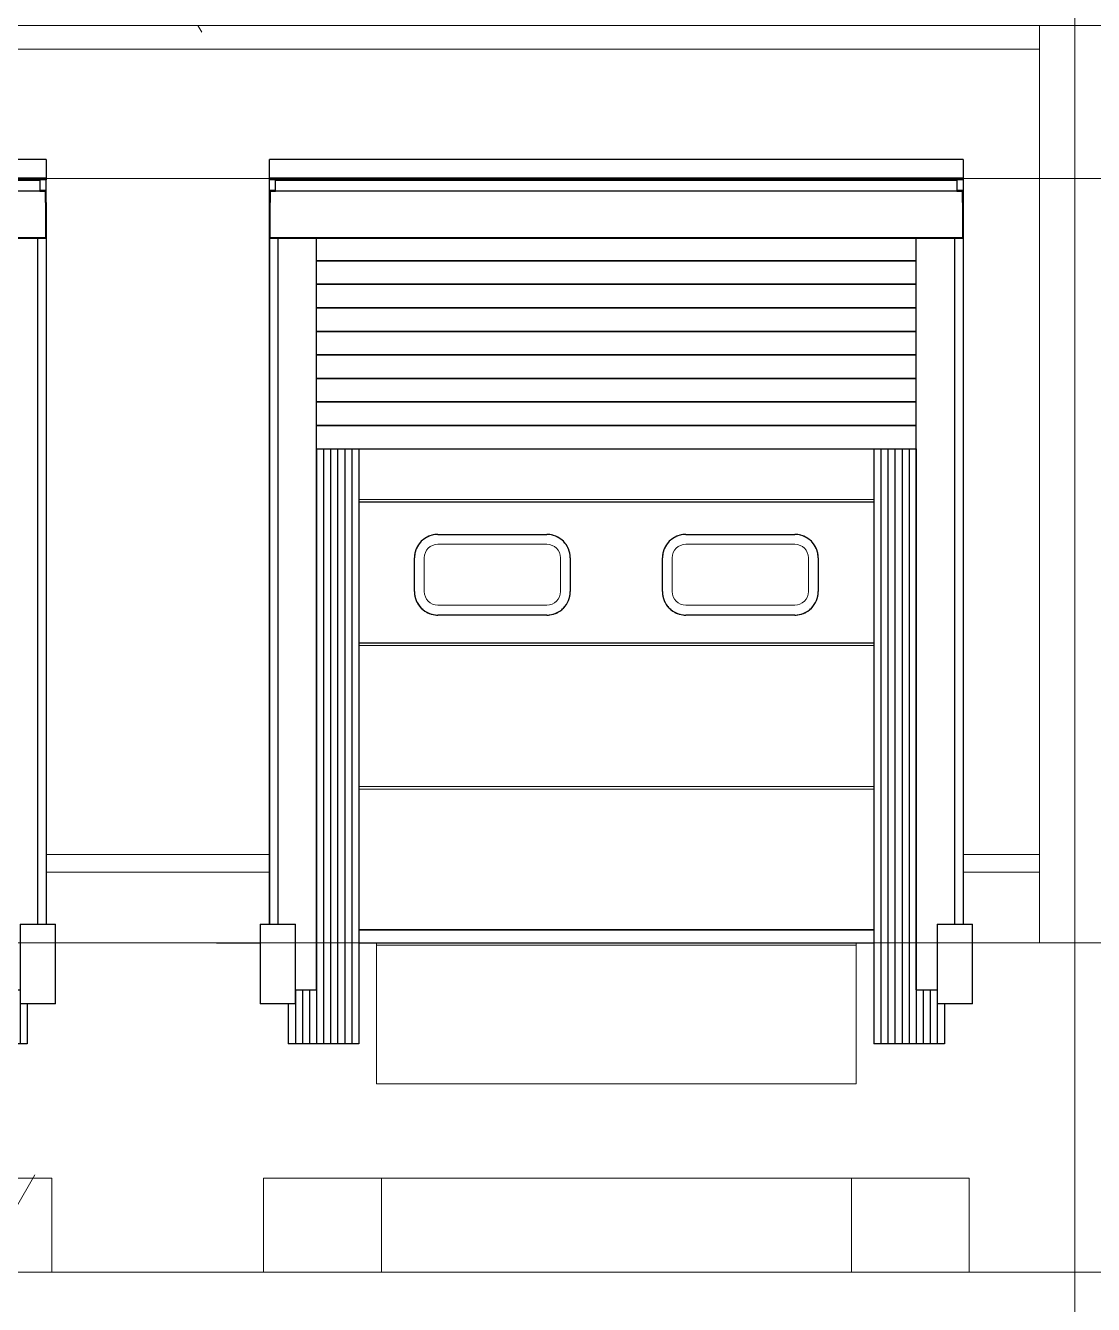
# Model space of a CAD drawing. Extents: x 692141 to 693595, y 1492301 to 1494225.
# Drawn here: x 692351.8 to 692356.34, y 1492374.68 to 1492380.11 of the extents above; entities that cross this region are included whole.
import ezdxf

# ---------------------------------------------------------------- set-up
doc = ezdxf.new("R2010")
doc.units = 0
doc.header["$MEASUREMENT"] = 0
for name, pattern in [('Centre', [7937.5, 1587.5, -1190.625, 3968.75, -1190.625]), ('Grid Line', [5556.25, 3175, -793.75, 793.75, -793.75]), ('Čárka', [3175, 1587.5, -1587.5])]:
    doc.linetypes.add(name, pattern=pattern)
for name, color, linetype, lineweight in [('A-COLS', 52, 'Continuous', 5), ('A-DETL-GENF', 92, 'Continuous', 5), ('A-FLOR', 192, 'Continuous', 5), ('A-FLOR-LEVL', 8, 'Grid Line', 5), ('A-GENM', 13, 'Continuous', 5), ('A-WALL-PATT', 111, 'Continuous', 5), ('S-BEAM', 12, 'Continuous', 5), ('S-GRID', 1, 'Continuous', 5)]:
    doc.layers.add(name, color=color, linetype=linetype, lineweight=lineweight)
doc.layers.add('A-DOOR', color=2, linetype='Continuous')
pattern_1 = [(0, (212730.054, 1200), (4064, 1016), [167.64, -2880.36, 167.64, -2880.36, -16256]), (0, (212730.054, 1200), (4064, 1016), [-6096, 167.64, -5928.36, 167.64, -2880.36, -7112]), (0, (212730.054, 1200), (4064, 1016), [-15240, 167.64, -1864.36, 167.64, -4912.36]), (120, (214254.054, 1708), (-2911.881810244989, 3011.527240979959), [167.64, -2880.36, 167.64, -2880.36, -16256]), (120, (214254.054, 1708), (-2911.881810244989, 3011.527240979959), [-6095.999999999999, 167.64, -5928.359999999999, 167.64, -2880.36, -7111.999999999999]), (120, (214254.054, 1708), (-2911.881810244989, 3011.527240979959), [-15240, 167.64, -1864.36, 167.64, -4912.359999999999]), (240, (214762.054, 3740), (-1152.118189755009, -4027.527240979959), [167.64, -2880.36, 167.64, -2880.36, -16256]), (240, (214762.054, 3740), (-1152.118189755009, -4027.527240979959), [-6096, 167.64, -5928.36, 167.64, -2880.36, -7112]), (240, (214762.054, 3740), (-1152.118189755009, -4027.527240979959), [-15240, 167.64, -1864.36, 167.64, -4912.36])]

# ---------------------------------------------------------------- blocks, each defined once
blk = doc.blocks.new('HAVI-DC_R19_AR_120_STRUCTURE_rvt-2-500_ELEVATION 4')
at = {"layer": 'S-BEAM'}
h = blk.add_hatch(dxfattribs=at)
h.set_pattern_fill('FP_109', color=256, style=0, pattern_type=2)
h.set_pattern_definition(pattern_1)
h.paths.add_polyline_path([(98349.65262204957, 5200.000000000931), (98349.65262204957, 5300.068639883461), (91149.63631146726, 5300.068639883461), (91149.63631146726, 5200.000000000931), (98005.69829366505, 5200.000000000931)], flags=0)
h = blk.add_hatch(dxfattribs=at)
h.set_pattern_fill('FP_109', color=256, style=0, pattern_type=2)
h.set_pattern_definition(pattern_1)
h.paths.add_polyline_path([(90999.63631146647, 0), (91650.22784806436, 0), (91650.22784806436, 399.9999999998398), (93649.6363114672, 399.9999999998398), (93649.6363114672, 0), (95550.34615537865, 0), (95550.34615537869, 399.9999999998398), (97549.75461878149, 399.9999999998398), (97549.7546187815, 0), (98499.63631146234, 0), (98499.63631146234, 1400.00000000138), (98064.63631146734, 1400.00000000138), (98064.63631146734, 1139.999999997003), (97944.63631146734, 1139.999999997003), (97944.63631146734, 969.9999999969727), (97644.63631146733, 969.9999999969727), (97644.63631146733, 1400.00000000138), (97569.75461878166, 1400.00000000138), (97569.75461878166, 799.9999999999914), (95529.75461878166, 799.9999999999914), (95529.75461878169, 1400.00000000138), (95454.63631146736, 1400.00000000138), (95454.63631146736, 969.9999999969727), (95154.63631146734, 969.9999999969727), (95154.63631146734, 1139.999999997003), (95034.63631146736, 1139.999999997003), (95034.63631146736, 1400.00000000138), (94164.63631146733, 1400.00000000138), (94164.63631146733, 1139.999999997003), (94044.63631146733, 1139.999999997003), (94044.63631146733, 969.9999999969727), (93744.63631146731, 969.9999999969727), (93744.63631146731, 1400.00000000138), (93669.63631146647, 1400.00000000138), (93669.63631146647, 799.9999999999914), (91629.63631146647, 799.9999999999914), (91629.6363114665, 1400.00000000138), (91554.63631146733, 1400.00000000138), (91554.63631146733, 969.9999999969727), (91254.63631146731, 969.9999999969727), (91254.63631146731, 1139.999999997003), (91134.63631146733, 1139.999999997003), (91134.63631146733, 1400.00000000138), (90999.63631146647, 1400.00000000138), (90999.63631146647, 542.3627569251257)], flags=0)
h = blk.add_hatch(dxfattribs=at)
h.set_pattern_fill('FP_109', color=256, style=0, pattern_type=2)
h.set_pattern_definition(pattern_1)
h.paths.add_polyline_path([(105499.754618788, -3.465174813754857e-11), (106499.6363114689, 0), (106499.6363114689, 1400.00000000138), (106014.6526220496, 1400.00000000138), (106014.6526220496, 1139.999999997003), (105894.6526220496, 1139.999999997003), (105894.6526220496, 969.9999999969727), (105594.6526220496, 969.9999999969727), (105594.6526220496, 1400.00000000138), (105519.7546187882, 1400.00000000138), (105519.7546187882, 799.9999999999914), (103479.7546187882, 799.9999999999914), (103479.7546187882, 1400.00000000138), (103404.6526220496, 1400.00000000138), (103404.6526220496, 969.9999999969727), (103104.6526220496, 969.9999999969727), (103104.6526220496, 1139.999999997003), (102984.6526220496, 1139.999999997003), (102984.6526220496, 1400.00000000138), (102014.6363114674, 1400.00000000138), (102014.6363114674, 1139.999999997003), (101894.6363114674, 1139.999999997003), (101894.6363114674, 969.9999999969727), (101594.6363114674, 969.9999999969727), (101594.6363114674, 1400.00000000138), (101519.6363114624, 1400.00000000138), (101519.6363114624, 799.9999999999914), (99479.6363114624, 799.9999999999914), (99479.6363114624, 1400.00000000138), (99404.6363114674, 1400.00000000138), (99404.6363114674, 969.9999999969727), (99104.63631146739, 969.9999999969727), (99104.63631146739, 1139.999999997003), (98984.63631146739, 1139.999999997003), (98984.63631146739, 1400.00000000138), (98499.63631146234, 1400.00000000138), (98499.63631146234, 0), (99500.22784806442, -3.465174813754857e-11), (99500.22784806442, 399.9999999998398), (101499.6363114673, 399.9999999998398), (101499.6363114673, -3.465174813754857e-11), (103500.3461553852, -3.465174813754857e-11), (103500.3461553852, 399.9999999998398), (105499.754618788, 399.9999999998398)], flags=0)
at = {"layer": 'S-BEAM', "color": 7}
for p, q in [((91149.63631146739, 5200.000000000933), (98349.65262204967, 5200.000000000933)), ((94164.63631146743, 1400.000000001379), (95034.63631146745, 1400.000000001379)), ((95454.63631146743, 1400.000000001379), (95529.75461878178, 1400.000000001379)), ((95529.75461878176, 800.0000000000011), (95529.75461878176, 1400.000000001379)), ((97569.75461878176, 1400.000000001379), (97644.63631146746, 1400.000000001379)), ((97569.75461878175, 1400.000000001379), (97569.75461878175, 800.0000000000011)), ((98064.63631146746, 1400.000000001379), (98499.63631146244, 1400.000000001379)), ((98499.63631146244, 1400.000000001379), (98984.63631146749, 1400.000000001379)), ((97569.75461878175, 800.0000000000011), (95529.75461878178, 800.0000000000011)), ((95550.34615537878, -1.137010485763312e-11), (95550.34615537878, 399.9999999998707)), ((95550.3461553788, 399.9999999998707), (97549.75461878162, 399.9999999998707)), ((97549.75461878159, 399.9999999998707), (97549.75461878159, -1.137010485763312e-11)), ((97549.75461878162, -1.137010485763312e-11), (95550.3461553788, -1.137010485763312e-11))]:
    blk.add_line(p, q, dxfattribs=at)
blk = doc.blocks.new('M_Rectangular Column - 300 x 300mm-1115310-500_ELEVATION 4')
at = {"layer": 'A-COLS'}
for p, q in [((162349.6363114674, 5300.068616973535), (162349.6363114674, 1400.000000001371)), ((162649.6363114674, 1400.000000001371), (162649.6363114674, 5300.068616973536)), ((162649.6363114674, 1400.000000001371), (162349.6363114674, 1400.000000001371))]:
    blk.add_line(p, q, dxfattribs=at)
blk = doc.blocks.new('Column Center Mark - Column Center Mark-439589-500_ELEVATION 4')
at = {"layer": 'A-DETL-GENF', "lineweight": 9}
for p, q in [((43649.75461878071, 74.99999999996534), (43649.75461878071, -75.00000000003465)), ((43574.75461878071, -3.465174813754857e-11), (43724.75461878071, -3.465174813754857e-11))]:
    blk.add_line(p, q, dxfattribs=at)
blk = doc.blocks.new('Loading-Equipment_Dock-levellers_Loading-Systems_Swing-Lip_232M_100kN - PowerRamp 232M100 2100 x 3000 mm-460557-500_ELEVATION 4')
at = {"layer": 'A-GENM'}
for p, q in [((51479.75461878094, 1390.000000001369), (53519.75461878094, 1390.000000001369)), ((51479.75461878094, 800.0000000013796), (51479.75461878094, 1390.000000001369)), ((53519.75461878094, 800.0000000013796), (53519.75461878094, 1390.000000001369)), ((53519.75461878094, 800.0000000013796), (51479.75461878094, 800.0000000013796))]:
    blk.add_line(p, q, dxfattribs=at)
blk = doc.blocks.new('Door_ASSA-ABLOY DS6070B Inflatable shelter - Insulated wall-V73-500_ELEVATION 4')
at = {"layer": 'A-DOOR', "color": 47}
for p, q in [((123024.6363114675, 4652.807871864885), (123024.6363114675, 4729.999999996988)), ((125974.6363114675, 4729.999999996979), (123024.6363114675, 4729.999999996988)), ((125974.6363114675, 4729.999999996979), (125974.6363114675, 4652.807871864876)), ((123023.6363114675, 4649.999999996991), (123023.6363114675, 4598.999999996989)), ((123024.6363114675, 4647.691042939573), (123024.6363114675, 4652.807871864885)), ((123024.6363114675, 4652.807871864885), (125974.6363114675, 4652.807871864876)), ((123024.6363114675, 4644.684469772975), (123024.6363114675, 4647.691042939573)), ((125974.6363114675, 4647.691042939563), (123024.6363114675, 4647.691042939573)), ((125974.6363114675, 4644.684469772965), (123024.6363114675, 4644.684469772974)), ((123049.6363114675, 4598.999999996989), (123049.6363114675, 4647.69104293955)), ((125947.6363114675, 4641.364026622491), (123049.6363114675, 4641.364026622491)), ((125947.6363114675, 4647.691042939549), (125947.6363114675, 4598.999999997001)), ((125974.6363114675, 4652.807871864876), (125974.6363114675, 4647.691042939563)), ((125974.6363114675, 4647.691042939563), (125974.6363114675, 4644.684469772965)), ((125975.6363114675, 4598.999999997001), (125975.6363114675, 4649.999999996992)), ((123049.6363114675, 4598.99999999699), (123023.6363114675, 4598.99999999699)), ((123023.6363114675, 4598.999999996989), (123023.6363114675, 4538.99999999699)), ((123027.6363114675, 4598.99999999703), (123027.6363114675, 4547.999999997031)), ((123027.6363114675, 4547.999999997032), (123027.6363114675, 4598.999999997029)), ((123027.6363114675, 4538.99999999699), (123027.6363114675, 4595.99999999699)), ((123027.6363114675, 4595.99999999699), (123049.6363114675, 4595.99999999699)), ((123027.6363114675, 4397.999999996989), (123027.6363114675, 4595.99999999699)), ((125971.6363114675, 4595.999999996991), (123027.6363114675, 4595.999999996991)), ((123049.6363114675, 4595.99999999699), (123049.6363114675, 4598.999999996989)), ((125975.6363114675, 4598.999999997001), (125947.6363114675, 4598.999999997001)), ((125947.6363114675, 4598.999999997001), (125947.6363114675, 4595.999999997001)), ((125947.6363114675, 4595.999999997001), (125971.6363114675, 4595.999999997001)), ((125971.6363114675, 4598.99999999703), (125971.6363114675, 4547.999999997031)), ((125971.6363114675, 4547.999999997032), (125971.6363114675, 4598.999999997029)), ((125971.6363114675, 4595.999999997001), (125971.6363114675, 4538.999999996992)), ((125971.6363114675, 4595.99999999699), (125971.6363114675, 4397.999999996989)), ((125975.6363114675, 4538.999999996991), (125975.6363114675, 4598.999999997001)), ((123023.6363114675, 4538.99999999699), (123027.6363114675, 4538.99999999699)), ((123024.6363114675, 4547.999999996992), (123024.6363114675, 1479.999999996993)), ((123024.6363114675, 1479.999999996995), (123024.6363114675, 4538.999999997)), ((125971.6363114675, 4538.999999996991), (125975.6363114675, 4538.999999996991)), ((125974.6363114675, 4547.999999996992), (125974.6363114675, 1479.999999996993)), ((125974.6363114675, 4538.999999997), (125974.6363114675, 1479.999999996996)), ((123027.6363114675, 4394.999999996989), (123027.6363114675, 4397.999999996989)), ((125971.6363114675, 4397.999999996989), (123027.6363114675, 4397.999999996989)), ((125971.6363114675, 4397.999999996989), (123027.6363114675, 4397.999999996989)), ((125971.6363114675, 4394.99999999699), (123027.6363114675, 4394.99999999699)), ((123061.642967541, 1479.999999996993), (123061.642967541, 4394.999999996971)), ((125937.6296553938, 4394.999999996971), (125937.6296553938, 1479.999999996993)), ((125971.6363114675, 4397.999999996989), (125971.6363114675, 4394.999999996989)), ((122984.6363114675, 1479.999999996995), (123134.6363114675, 1479.999999996994)), ((122984.6363114675, 1479.999999996995), (122984.6363114675, 1139.999999996994)), ((123134.6363114675, 1139.999999996994), (123134.6363114675, 1479.999999996995)), ((125864.6363114675, 1479.999999997002), (126014.6363114675, 1479.999999997002)), ((125864.6363114675, 1479.999999997002), (125864.6363114675, 1139.999999997)), ((126014.6363114675, 1139.999999997), (126014.6363114675, 1479.999999997002)), ((123134.6363114675, 1139.999999996994), (122984.6363114675, 1139.999999996994)), ((126014.6363114675, 1139.999999997), (125864.6363114675, 1139.999999996999))]:
    blk.add_line(p, q, dxfattribs=at)
at = {"layer": 'A-DOOR', "color": 117}
for p, q in [((123027.6363114675, 4547.999999996993), (123027.6363114675, 4598.999999997008)), ((123027.6363114675, 4582.68366976728), (123027.6363114675, 4598.999999997009)), ((123027.6363114675, 4556.584353991191), (123027.6363114675, 4582.68366976728)), ((125971.6363114675, 4598.999999997011), (125971.6363114675, 4547.999999996998)), ((125971.6363114675, 4598.999999996999), (125971.6363114675, 4582.68366976727)), ((125971.6363114675, 4582.68366976727), (125971.6363114675, 4556.584353991181)), ((123224.6363114675, 1199.999999996987), (123224.6363114675, 4394.999999997)), ((125774.6363114675, 1199.999999996988), (125774.6363114675, 4394.99999999696)), ((123134.6363114675, 1199.999999996987), (123224.6363114675, 1199.999999996987)), ((125774.6363114675, 1199.999999996988), (125864.6363114675, 1199.999999996988))]:
    blk.add_line(p, q, dxfattribs=at)
at = {"layer": 'A-DOOR', "color": 130}
for p, q in [((125774.6363114674, 4299.99999999708), (123224.6363114674, 4299.99999999708)), ((123224.6363114674, 4299.999999997044), (125774.6363114674, 4299.999999997044)), ((125774.6363114674, 4199.999999997067), (123224.6363114674, 4199.999999997067)), ((123224.6363114674, 4199.999999997067), (125774.6363114674, 4199.999999997067)), ((125774.6363114674, 4099.999999997055), (123224.6363114674, 4099.999999997055)), ((123224.6363114674, 4099.999999997055), (125774.6363114674, 4099.999999997055)), ((125774.6363114674, 3999.999999997044), (123224.6363114674, 3999.999999997044)), ((123224.6363114674, 3999.999999997044), (125774.6363114674, 3999.999999997044)), ((125774.6363114674, 3899.999999997066), (123224.6363114674, 3899.999999997066)), ((123224.6363114674, 3899.999999997066), (125774.6363114674, 3899.999999997066)), ((125774.6363114674, 3799.999999997089), (123224.6363114674, 3799.999999997089)), ((123224.6363114674, 3799.999999997054), (125774.6363114674, 3799.999999997054)), ((125774.6363114674, 3699.999999997077), (123224.6363114674, 3699.999999997077)), ((123224.6363114674, 3699.999999997077), (125774.6363114674, 3699.999999997077)), ((125774.6363114674, 3599.999999997065), (123224.6363114674, 3599.999999997065)), ((123224.6363114674, 3599.999999997065), (125774.6363114674, 3599.999999997065)), ((123224.6363114675, 3500.073277789998), (123224.6363114675, 969.9999999969889)), ((123224.6363114675, 3500.073277789998), (123224.6363114675, 969.9999999969889)), ((123224.6363114674, 3499.999999997088), (125774.6363114674, 3499.999999997088)), ((123254.6363114675, 3500.091597238241), (123254.6363114675, 1400.000000001407)), ((123254.6363114675, 3500.091597238241), (123254.6363114675, 969.9999999969889)), ((123284.6363114675, 3500.109916686441), (123284.6363114675, 969.9999999969879)), ((123284.6363114675, 3500.109916686441), (123284.6363114675, 969.9999999969889)), ((123314.6363114675, 3500.128236134684), (123314.6363114675, 1400.000000001406)), ((123314.6363114675, 3500.128236134684), (123314.6363114675, 969.9999999969879)), ((123344.6363114675, 3500.146555582926), (123344.6363114675, 969.9999999969879)), ((123344.6363114675, 3500.146555582926), (123344.6363114675, 969.9999999969879)), ((123374.6363114675, 3500.16487503117), (123374.6363114675, 1400.000000001406)), ((123374.6363114675, 3500.16487503117), (123374.6363114675, 969.9999999969879)), ((123404.6363114675, 3500.18319447937), (123404.6363114675, 969.9999999969879)), ((125594.6363114675, 3499.99999999706), (125594.6363114675, 969.9999999969803)), ((125624.6363114675, 3499.99999999706), (125624.6363114675, 969.9999999969803)), ((125624.6363114675, 3499.99999999706), (125624.6363114675, 1400.000000001399)), ((125654.6363114675, 3499.99999999706), (125654.6363114675, 969.9999999969803)), ((125654.6363114675, 3499.99999999706), (125654.6363114675, 969.9999999969803)), ((125684.6363114675, 3499.99999999706), (125684.6363114675, 969.9999999969803)), ((125684.6363114675, 3499.99999999706), (125684.6363114675, 1400.000000001399)), ((125714.6363114675, 3499.99999999706), (125714.6363114675, 969.9999999969803)), ((125714.6363114675, 3499.99999999706), (125714.6363114675, 969.9999999969803)), ((125744.6363114675, 3499.99999999706), (125744.6363114675, 969.9999999969803)), ((125744.6363114675, 3499.99999999706), (125744.6363114675, 1400.000000001399)), ((125774.6363114675, 3499.99999999706), (125774.6363114675, 969.9999999969803)), ((125774.6363114675, 3499.99999999706), (125774.6363114675, 969.9999999969803)), ((123134.6363114675, 1199.999999996993), (123134.6363114675, 969.9999999969889)), ((123164.6363114675, 1199.999999996993), (123164.6363114675, 969.9999999969889)), ((123164.6363114675, 1199.999999996993), (123164.6363114675, 969.9999999969889)), ((123194.6363114675, 1199.999999996993), (123194.6363114675, 969.9999999969889)), ((125804.6363114675, 1199.999999996984), (125804.6363114675, 969.9999999969803)), ((125834.6363114675, 1199.999999996984), (125834.6363114675, 969.9999999969803)), ((125834.6363114675, 1199.999999996984), (125834.6363114675, 969.9999999969803)), ((125864.6363114675, 1199.999999996984), (125864.6363114675, 969.9999999969803)), ((123104.6363114675, 1139.999999997006), (123104.6363114675, 969.9999999969889)), ((125894.6363114675, 1139.999999996997), (125894.6363114675, 969.9999999969803)), ((123134.6363114675, 969.9999999969885), (123104.6363114675, 969.9999999969887)), ((123164.6363114675, 969.9999999969885), (123134.6363114675, 969.9999999969885)), ((123194.6363114675, 969.9999999969885), (123164.6363114675, 969.9999999969887)), ((123224.6363114675, 969.9999999969885), (123194.6363114675, 969.9999999969885)), ((123254.6363114675, 969.9999999969885), (123224.6363114675, 969.9999999969887)), ((123284.6363114675, 969.9999999969885), (123254.6363114675, 969.9999999969885)), ((123314.6363114675, 969.999999996988), (123284.6363114675, 969.9999999969881)), ((123344.6363114675, 969.999999996988), (123314.6363114675, 969.999999996988)), ((123374.6363114675, 969.999999996988), (123344.6363114675, 969.9999999969881)), ((123404.6363114675, 969.999999996988), (123374.6363114675, 969.999999996988)), ((125624.6363114675, 969.9999999969807), (125594.6363114675, 969.9999999969807)), ((125654.6363114675, 969.9999999969806), (125624.6363114675, 969.9999999969807)), ((125684.6363114675, 969.9999999969807), (125654.6363114675, 969.9999999969807)), ((125714.6363114675, 969.9999999969806), (125684.6363114675, 969.9999999969807)), ((125744.6363114675, 969.9999999969801), (125714.6363114675, 969.9999999969801)), ((125774.6363114675, 969.99999999698), (125744.6363114675, 969.9999999969801)), ((125804.6363114675, 969.9999999969801), (125774.6363114675, 969.9999999969801)), ((125834.6363114675, 969.99999999698), (125804.6363114675, 969.9999999969801)), ((125864.6363114675, 969.9999999969801), (125834.6363114675, 969.9999999969801)), ((125894.6363114675, 969.99999999698), (125864.6363114675, 969.9999999969801))]:
    blk.add_line(p, q, dxfattribs=at)
blk = doc.blocks.new('Door_ASSA-ABLOY DS6070B Inflatable shelter - Insulated wall-V78-500_ELEVATION 4')
at = {"layer": 'A-DOOR', "color": 47}
for p, q in [((91174.63631146748, 4652.807871864885), (91174.63631146748, 4729.999999996988)), ((94124.63631146746, 4729.999999996979), (91174.63631146748, 4729.999999996988)), ((94124.63631146746, 4729.999999996979), (94124.63631146746, 4652.807871864876)), ((91173.63631146748, 4649.999999996991), (91173.63631146745, 4598.999999996989)), ((91174.63631146748, 4647.691042939573), (91174.63631146748, 4652.807871864885)), ((91174.63631146748, 4652.807871864885), (94124.63631146746, 4652.807871864876)), ((91174.63631146748, 4644.684469772975), (91174.63631146748, 4647.691042939573)), ((94124.63631146746, 4647.691042939563), (91174.63631146748, 4647.691042939573)), ((94124.63631146746, 4644.684469772965), (91174.63631146748, 4644.684469772974)), ((91199.63631146746, 4598.999999996989), (91199.63631146748, 4647.69104293955)), ((94097.63631146746, 4641.364026622491), (91202.6644881644, 4641.364026622491)), ((94097.63631146746, 4647.691042939549), (94097.63631146745, 4598.999999997001)), ((94124.63631146746, 4652.807871864876), (94124.63631146746, 4647.691042939563)), ((94124.63631146746, 4647.691042939563), (94124.63631146746, 4644.684469772965)), ((94125.63631146745, 4598.999999997001), (94125.63631146746, 4649.999999996992)), ((91199.63631146746, 4598.99999999699), (91173.63631146745, 4598.99999999699)), ((91173.63631146745, 4598.999999996989), (91173.63631146745, 4538.99999999699)), ((91177.63631146748, 4598.99999999703), (91177.63631146748, 4547.999999997031)), ((91177.63631146748, 4547.999999997032), (91177.63631146748, 4598.999999997029)), ((91177.63631146745, 4538.99999999699), (91177.63631146745, 4595.99999999699)), ((91177.63631146745, 4595.99999999699), (91199.63631146746, 4595.99999999699)), ((91177.63631146748, 4397.999999996989), (91177.63631146748, 4595.99999999699)), ((94121.63631146745, 4595.999999996991), (91177.63631146748, 4595.999999996991)), ((91199.63631146746, 4595.99999999699), (91199.63631146746, 4598.999999996989)), ((94125.63631146745, 4598.999999997001), (94097.63631146745, 4598.999999997001)), ((94097.63631146745, 4598.999999997001), (94097.63631146745, 4595.999999997001)), ((94097.63631146745, 4595.999999997001), (94121.63631146745, 4595.999999997001)), ((94121.63631146746, 4598.99999999703), (94121.63631146746, 4547.999999997031)), ((94121.63631146746, 4547.999999997032), (94121.63631146746, 4598.999999997029)), ((94121.63631146745, 4595.999999997001), (94121.63631146745, 4538.999999996992)), ((94121.63631146745, 4595.99999999699), (94121.63631146745, 4397.999999996989)), ((94125.63631146745, 4538.999999996991), (94125.63631146745, 4598.999999997001)), ((91173.63631146745, 4538.99999999699), (91177.63631146745, 4538.99999999699)), ((91174.63631146748, 4547.999999996992), (91174.63631146748, 1479.999999996993)), ((91174.63631146748, 1479.999999996995), (91174.63631146748, 4538.999999997)), ((94121.63631146745, 4538.999999996991), (94125.63631146745, 4538.999999996991)), ((94124.63631146745, 4547.999999996992), (94124.63631146745, 1479.999999996993)), ((94124.63631146746, 4538.999999997), (94124.63631146746, 1479.999999996996)), ((91177.63631146748, 4394.999999996989), (91177.63631146748, 4397.999999996989)), ((94121.63631146745, 4397.999999996989), (91177.63631146748, 4397.999999996989)), ((94121.63631146745, 4397.999999996989), (91177.63631146748, 4397.999999996989)), ((94121.63631146745, 4394.99999999699), (91177.63631146748, 4394.99999999699)), ((91211.6429675409, 1479.999999996993), (91211.6429675409, 4394.999999996971)), ((94087.62965539374, 4394.999999996971), (94087.62965539374, 1479.999999996993)), ((94121.63631146745, 4397.999999996989), (94121.63631146745, 4394.999999996989)), ((91134.63631146746, 1479.999999996995), (91284.63631146746, 1479.999999996994)), ((91134.63631146746, 1479.999999996995), (91134.63631146746, 1139.999999996994)), ((91284.63631146745, 1139.999999996994), (91284.63631146746, 1479.999999996995)), ((94014.63631146745, 1479.999999997002), (94164.63631146745, 1479.999999997002)), ((94014.63631146745, 1479.999999997002), (94014.63631146745, 1139.999999997)), ((94164.63631146745, 1139.999999997), (94164.63631146745, 1479.999999997002)), ((91284.63631146745, 1139.999999996994), (91134.63631146746, 1139.999999996994)), ((94164.63631146745, 1139.999999997), (94014.63631146745, 1139.999999996999))]:
    blk.add_line(p, q, dxfattribs=at)
at = {"layer": 'A-DOOR', "color": 117}
for p, q in [((91177.63631146748, 4547.999999996993), (91177.63631146749, 4598.999999997008)), ((91177.63631146748, 4582.68366976728), (91177.63631146749, 4598.999999997009)), ((91177.63631146748, 4556.584353991191), (91177.63631146748, 4582.68366976728)), ((94121.63631146746, 4598.999999997011), (94121.63631146745, 4547.999999996998)), ((94121.63631146746, 4598.999999996999), (94121.63631146745, 4582.68366976727)), ((94121.63631146745, 4582.68366976727), (94121.63631146745, 4556.584353991181)), ((91374.63631146746, 1199.999999996987), (91374.63631146746, 4394.999999997)), ((93924.63631146743, 1199.999999996988), (93924.63631146743, 4394.99999999696)), ((91284.63631146746, 1199.999999996987), (91374.63631146746, 1199.999999996987)), ((93924.63631146743, 1199.999999996988), (94014.63631146743, 1199.999999996988))]:
    blk.add_line(p, q, dxfattribs=at)
at = {"layer": 'A-DOOR', "color": 130}
for p, q in [((93924.6363114673, 4299.99999999708), (91374.63631146731, 4299.99999999708)), ((91374.63631146731, 4299.999999997044), (93924.6363114673, 4299.999999997044)), ((93924.6363114673, 4199.999999997067), (91374.63631146731, 4199.999999997067)), ((91374.63631146731, 4199.999999997067), (93924.6363114673, 4199.999999997067)), ((93924.6363114673, 4099.999999997055), (91374.63631146731, 4099.999999997055)), ((91374.63631146731, 4099.999999997055), (93924.6363114673, 4099.999999997055)), ((93924.6363114673, 3999.999999997044), (91374.63631146731, 3999.999999997044)), ((91374.63631146731, 3999.999999997044), (93924.6363114673, 3999.999999997044)), ((93924.6363114673, 3899.999999997066), (91374.63631146731, 3899.999999997066)), ((91374.63631146731, 3899.999999997066), (93924.6363114673, 3899.999999997066)), ((93924.6363114673, 3799.999999997089), (91374.63631146731, 3799.999999997089)), ((91374.63631146731, 3799.999999997054), (93924.6363114673, 3799.999999997054)), ((93924.6363114673, 3699.999999997077), (91374.63631146731, 3699.999999997077)), ((91374.63631146731, 3699.999999997077), (93924.6363114673, 3699.999999997077)), ((93924.6363114673, 3599.999999997065), (91374.63631146731, 3599.999999997065)), ((91374.63631146731, 3599.999999997065), (93924.6363114673, 3599.999999997065)), ((91374.63631146748, 3500.073277789998), (91374.63631146746, 969.9999999969889)), ((91374.63631146748, 3500.073277789998), (91374.63631146746, 969.9999999969889)), ((91374.63631146731, 3499.999999997088), (93924.6363114673, 3499.999999997088)), ((91404.63631146748, 3500.091597238241), (91404.63631146748, 1400.000000001407)), ((91404.63631146748, 3500.091597238241), (91404.63631146748, 969.9999999969889)), ((91434.63631146746, 3500.109916686441), (91434.63631146746, 969.9999999969879)), ((91434.63631146746, 3500.109916686441), (91434.63631146746, 969.9999999969889)), ((91464.63631146748, 3500.128236134684), (91464.63631146746, 1400.000000001406)), ((91464.63631146748, 3500.128236134684), (91464.63631146746, 969.9999999969879)), ((91494.63631146746, 3500.146555582926), (91494.63631146746, 969.9999999969879)), ((91494.63631146746, 3500.146555582926), (91494.63631146746, 969.9999999969879)), ((91524.63631146748, 3500.16487503117), (91524.63631146746, 1400.000000001406)), ((91524.63631146748, 3500.16487503117), (91524.63631146746, 969.9999999969879)), ((91554.63631146748, 3500.18319447937), (91554.63631146748, 969.9999999969879)), ((93744.63631146748, 3499.99999999706), (93744.63631146746, 969.9999999969803)), ((93774.63631146746, 3499.99999999706), (93774.63631146745, 969.9999999969803)), ((93774.63631146746, 3499.99999999706), (93774.63631146745, 1400.000000001399)), ((93804.63631146746, 3499.99999999706), (93804.63631146746, 969.9999999969803)), ((93804.63631146746, 3499.99999999706), (93804.63631146746, 969.9999999969803)), ((93834.63631146748, 3499.99999999706), (93834.63631146746, 969.9999999969803)), ((93834.63631146748, 3499.99999999706), (93834.63631146746, 1400.000000001399)), ((93864.63631146746, 3499.99999999706), (93864.63631146746, 969.9999999969803)), ((93864.63631146746, 3499.99999999706), (93864.63631146746, 969.9999999969803)), ((93894.63631146746, 3499.99999999706), (93894.63631146746, 969.9999999969803)), ((93894.63631146746, 3499.99999999706), (93894.63631146746, 1400.000000001399)), ((93924.63631146748, 3499.99999999706), (93924.63631146745, 969.9999999969803)), ((93924.63631146748, 3499.99999999706), (93924.63631146745, 969.9999999969803)), ((91284.63631146746, 1199.999999996993), (91284.63631146746, 969.9999999969889)), ((91314.63631146746, 1199.999999996993), (91314.63631146746, 969.9999999969889)), ((91314.63631146746, 1199.999999996993), (91314.63631146746, 969.9999999969889)), ((91344.63631146746, 1199.999999996993), (91344.63631146746, 969.9999999969889)), ((93954.63631146746, 1199.999999996984), (93954.63631146746, 969.9999999969803)), ((93984.63631146746, 1199.999999996984), (93984.63631146746, 969.9999999969803)), ((93984.63631146746, 1199.999999996984), (93984.63631146746, 969.9999999969803)), ((94014.63631146746, 1199.999999996984), (94014.63631146746, 969.9999999969803)), ((91254.63631146748, 1139.999999997006), (91254.63631146748, 969.9999999969889)), ((94044.63631146746, 1139.999999996997), (94044.63631146746, 969.9999999969803)), ((91284.63631146746, 969.9999999969885), (91254.63631146745, 969.9999999969887)), ((91314.63631146746, 969.9999999969885), (91284.63631146746, 969.9999999969885)), ((91344.63631146746, 969.9999999969885), (91314.63631146746, 969.9999999969887)), ((91374.63631146746, 969.9999999969885), (91344.63631146746, 969.9999999969885)), ((91404.63631146748, 969.9999999969885), (91374.63631146746, 969.9999999969887)), ((91434.63631146746, 969.9999999969885), (91404.63631146748, 969.9999999969885)), ((91464.63631146746, 969.999999996988), (91434.63631146746, 969.9999999969881)), ((91494.63631146746, 969.999999996988), (91464.63631146746, 969.999999996988)), ((91524.63631146746, 969.999999996988), (91494.63631146746, 969.9999999969881)), ((91554.63631146748, 969.999999996988), (91524.63631146746, 969.999999996988)), ((93774.63631146745, 969.9999999969807), (93744.63631146746, 969.9999999969807)), ((93804.63631146746, 969.9999999969806), (93774.63631146745, 969.9999999969807)), ((93834.63631146746, 969.9999999969807), (93804.63631146746, 969.9999999969807)), ((93864.63631146746, 969.9999999969806), (93834.63631146746, 969.9999999969807)), ((93894.63631146746, 969.9999999969801), (93864.63631146746, 969.9999999969801)), ((93924.63631146745, 969.99999999698), (93894.63631146746, 969.9999999969801)), ((93954.63631146746, 969.9999999969801), (93924.63631146745, 969.9999999969801)), ((93984.63631146746, 969.99999999698), (93954.63631146746, 969.9999999969801)), ((94014.63631146746, 969.9999999969801), (93984.63631146746, 969.9999999969801)), ((94044.63631146746, 969.99999999698), (94014.63631146746, 969.9999999969801))]:
    blk.add_line(p, q, dxfattribs=at)
blk = doc.blocks.new('Doors_Industrial_Loading-Systems_Sectional-Overhead-Door_High-Lift_40mm - 2500 x 3000 mm-255109-500_ELEVATION 4')
at = {"layer": 'A-DOOR', "color": 7}
for p, q in [((53594.75461878086, 3273.999999996978), (51404.75461878087, 3273.999999996978)), ((51741.08795211413, 3136.49999999713), (52204.08795211413, 3136.49999999713)), ((51741.08795211413, 3136.49999999713), (52204.08795211413, 3136.49999999713)), ((52795.42128544746, 3136.499999997063), (53258.42128544746, 3136.499999997063)), ((52795.42128544746, 3136.499999997063), (53258.42128544746, 3136.499999997063)), ((51641.08795211412, 2893.499999997032), (51641.08795211412, 3036.49999999713)), ((51641.08795211412, 2893.499999997032), (51641.08795211412, 3036.49999999713)), ((52304.08795211412, 3036.49999999713), (52304.08795211412, 2893.499999997034)), ((52304.08795211412, 3036.49999999713), (52304.08795211412, 2893.499999997034)), ((52695.42128544745, 2893.499999996908), (52695.42128544745, 3036.499999997063)), ((52695.42128544745, 2893.499999996908), (52695.42128544745, 3036.499999997063)), ((53358.42128544745, 3036.499999997064), (53358.42128544745, 2893.499999996909)), ((53358.42128544745, 3036.499999997064), (53358.42128544745, 2893.499999996909)), ((52204.08795211413, 2793.499999997033), (51741.08795211413, 2793.499999997033)), ((52204.08795211413, 2793.499999997034), (51741.08795211413, 2793.499999997034)), ((53258.42128544746, 2793.499999996908), (52795.42128544746, 2793.499999996908)), ((53258.42128544746, 2793.499999996909), (52795.42128544746, 2793.499999996909)), ((51404.75461878085, 2675.02522143521), (53594.75461878085, 2675.02522143521)), ((51404.75461878085, 2675.02522143521), (53594.75461878085, 2675.02522143521)), ((53594.75461878085, 1455.025221435202), (51404.75461878085, 1455.025221435202)), ((51404.75461878085, 1455.025221435202), (53594.75461878085, 1455.025221435202)), ((51404.75461878085, 1399.99999999697), (53594.75461878085, 1399.99999999697))]:
    blk.add_line(p, q, dxfattribs=at)
at = {"layer": 'A-DOOR', "color": 1, "linetype": 'Čárka'}
blk.add_line((50799.75461878089, 1399.999999996979), (50984.75461878087, 1399.999999996979), dxfattribs=at)
at = {"layer": 'A-DOOR', "color": 7}
for centre, radius, start, end in [((51741.08795211413, 3036.49999999713), 100.0000000000073, 90, 180), ((51741.08795211413, 3036.49999999713), 100.0000000000038, 129.5802092619308, 140.419790738174), ((51741.08795211413, 3036.49999999713), 99.99999999999403, 111.987186745122, 120.0000000000014), ((51741.08795211413, 3036.49999999713), 100.0000000000039, 90, 105.0000000000023), ((52204.08795211413, 3036.49999999713), 99.99999999999272, 75.00000000000009, 90), ((52204.08795211413, 3036.49999999713), 100, 359.9999999999995, 90.00000000000014), ((52204.08795211413, 3036.49999999713), 99.9999999999929, 60.00000000000188, 68.01281325518684), ((52204.08795211413, 3036.49999999713), 99.99999999999288, 39.58020926189104, 50.41979073807785), ((52795.42128544746, 3036.499999997063), 100.0000000000073, 90, 180), ((52795.42128544746, 3036.499999997063), 100.000000000001, 129.5802092621385, 140.4197907379084), ((52795.42128544746, 3036.499999997063), 99.99999999999767, 111.9871867455804, 120.0000000000041), ((52795.42128544746, 3036.499999997063), 99.99999999999685, 90, 105.0000000000033), ((53258.42128544746, 3036.499999997063), 100, 75.00000000000026, 90.00000000000014), ((53258.42128544746, 3036.499999997063), 100, 2.544443745170813e-13, 90.00000000000026), ((53258.42128544746, 3036.499999997063), 99.99999999999554, 60.00000000000276, 68.01281325471513), ((53258.42128544746, 3036.499999997063), 99.99999999998983, 39.58020926196789, 50.41979073790356), ((51741.08795211413, 3036.49999999713), 99.99999999999997, 164.9999999999994, 179.9999999999997), ((51741.08795211413, 3036.49999999713), 99.99999999999983, 149.9999999999999, 158.0128132546783), ((52204.08795211413, 3036.49999999713), 99.9999999999904, 21.98718674540017, 29.99999999999961), ((52204.08795211413, 3036.49999999713), 99.99999999998793, 0, 14.99999999999994), ((52795.42128544746, 3036.499999997063), 99.99999999999997, 164.9999999999992, 179.9999999999997), ((52795.42128544746, 3036.499999997063), 100.0000000000081, 150.0000000000001, 158.0128132546389), ((53258.42128544746, 3036.499999997063), 99.9999999999904, 21.98718674559879, 29.99999999999978), ((53258.42128544746, 3036.499999997063), 99.99999999999496, 2.60551039505497e-13, 15.00000000000034), ((51741.08795211413, 2893.499999997033), 100.0000000000039, 180.0000000000004, 195.0000000000005), ((51741.08795211413, 2893.499999997033), 100.0000000000074, 180.0000000000002, 270.0000000000002), ((52204.08795211413, 2893.499999997033), 100, 269.9999999999999, 2.544443745170813e-13), ((52204.08795211413, 2893.499999997033), 99.99999999999272, 344.9999999999991, 0), ((52795.42128544746, 2893.499999996908), 100.0000000000058, 180.0000000000001, 195.0000000000003), ((52795.42128544746, 2893.499999996908), 100.0000000000074, 180.0000000000002, 270.0000000000002), ((53258.42128544746, 2893.499999996908), 100.0000000000001, 270, 3.943887805014761e-13), ((53258.42128544746, 2893.499999996908), 99.99999999999272, 345.0000000000004, 0), ((51741.08795211413, 2893.499999997033), 100.0000000000003, 201.9871867460193, 210.0000000000001), ((51741.08795211413, 2893.499999997033), 100.0000000000061, 219.5802092624, 230.4197907375653), ((52204.08795211413, 2893.499999997033), 100.000000000001, 309.5802092624714, 320.4197907376303), ((52204.08795211413, 2893.499999997033), 99.99999999999405, 329.9999999999996, 338.0128132540318), ((52795.42128544746, 2893.499999996908), 100.0000000000103, 201.9871867457571, 210.0000000000001), ((52795.42128544746, 2893.499999996908), 100.0000000000035, 219.5802092620291, 230.4197907378617), ((53258.42128544746, 2893.499999996908), 99.99999999999946, 309.5802092620937, 320.4197907380901), ((53258.42128544746, 2893.499999996908), 99.9999999999933, 329.9999999999998, 338.0128132544009), ((51741.08795211413, 2893.499999997033), 100.000000000001, 239.9999999999999, 248.01281325375), ((51741.08795211413, 2893.499999997033), 100.0000000000073, 254.9999999999982, 270.0000000000001), ((52204.08795211413, 2893.499999997033), 100.000000000002, 269.9999999999996, 284.9999999999982), ((52204.08795211413, 2893.499999997033), 100.000000000003, 291.9871867459398, 299.9999999999955), ((52795.42128544746, 2893.499999996908), 100.0000000000054, 239.9999999999976, 248.0128132548799), ((52795.42128544746, 2893.499999996908), 100.0000000000073, 254.999999999998, 269.9999999999998), ((53258.42128544746, 2893.499999996908), 100.000000000002, 269.9999999999996, 284.9999999999982), ((53258.42128544746, 2893.499999996908), 100.000000000003, 291.987186745049, 299.9999999999954)]:
    blk.add_arc(centre, radius, start, end, dxfattribs=at)
at = {"layer": 'A-GENM', "color": 7}
for p, q in [((51404.75461878088, 3285.02522143521), (53594.75461878086, 3285.02522143521)), ((51404.75461878088, 3285.02522143521), (53594.75461878086, 3285.02522143521)), ((51741.08795211413, 3136.499999996981), (52204.08795211413, 3136.499999996981)), ((52795.42128544745, 3136.499999996981), (53258.42128544745, 3136.499999996981)), ((52204.08795211413, 3094.499999996981), (51741.08795211413, 3094.499999996981)), ((52204.08795211413, 3094.499999996981), (51741.08795211413, 3094.499999996981)), ((53258.42128544745, 3094.499999996981), (52795.42128544745, 3094.499999996981)), ((53258.42128544745, 3094.499999996981), (52795.42128544745, 3094.499999996981)), ((51641.08795211412, 2893.499999996981), (51641.08795211412, 3036.499999996981)), ((51683.08795211412, 3036.499999996981), (51683.08795211412, 2893.499999996981)), ((51683.08795211412, 3036.499999996981), (51683.08795211412, 2893.499999996981)), ((52262.08795211412, 2893.499999996981), (52262.08795211412, 3036.499999996981)), ((52262.08795211412, 2893.499999996981), (52262.08795211412, 3036.499999996982)), ((52304.08795211412, 3036.499999996982), (52304.08795211412, 2893.499999996981)), ((52695.42128544745, 2893.499999996981), (52695.42128544745, 3036.499999996981)), ((52737.42128544745, 3036.499999996981), (52737.42128544745, 2893.499999996981)), ((52737.42128544745, 3036.499999996981), (52737.42128544745, 2893.499999996981)), ((53316.42128544745, 2893.499999996981), (53316.42128544745, 3036.499999996981)), ((53316.42128544745, 2893.499999996981), (53316.42128544745, 3036.499999996982)), ((53358.42128544745, 3036.499999996982), (53358.42128544745, 2893.499999996981)), ((51741.08795211413, 2835.499999996982), (52204.08795211413, 2835.499999996982)), ((51741.08795211413, 2835.499999996982), (52204.08795211413, 2835.499999996982)), ((52795.42128544745, 2835.499999996982), (53258.42128544745, 2835.499999996982)), ((52795.42128544745, 2835.499999996982), (53258.42128544745, 2835.499999996982)), ((52204.08795211413, 2793.499999996981), (51741.08795211413, 2793.499999996981)), ((53258.42128544745, 2793.499999996981), (52795.42128544745, 2793.499999996981)), ((53594.75461878085, 2663.99999999698), (51404.75461878085, 2663.99999999698)), ((51404.75461878085, 2065.025221435211), (53594.75461878085, 2065.025221435211)), ((51404.75461878085, 2065.025221435211), (53594.75461878083, 2065.025221435211)), ((53594.75461878085, 2053.999999996979), (51404.75461878085, 2053.999999996979)), ((51404.75461878085, 1455.025221435211), (53594.75461878085, 1455.025221435211)), ((51404.75461878085, 1455.025221435211), (53594.75461878083, 1455.025221435211))]:
    blk.add_line(p, q, dxfattribs=at)
for centre, radius, start, end in [((51741.08795211413, 3036.499999996981), 99.9999999999988, 90.00000000000236, 180.0000000000024), ((52204.08795211413, 3036.499999996981), 100, 5.216109677600168e-13, 90.00000000000026), ((52795.42128544745, 3036.499999996981), 100.0000000000005, 90.00000000000026, 180.0000000000002), ((53258.42128544745, 3036.499999996981), 100.0000000000073, 4.766856328843446e-13, 90.00000000000021), ((51741.08795211413, 3036.499999996981), 58.00000000000728, 90, 180), ((51741.08795211413, 3036.499999996981), 58.00000000000728, 90, 180), ((52204.08795211413, 3036.499999996981), 57.99999999999272, 0, 90), ((52204.08795211413, 3036.499999996981), 57.99999999999272, 8.984518603637631e-13, 90), ((52795.42128544745, 3036.499999996981), 58, 90, 180), ((52795.42128544745, 3036.499999996981), 58, 90, 180), ((53258.42128544745, 3036.499999996981), 58.00000000000728, 0, 90), ((53258.42128544745, 3036.499999996981), 58.00000000000728, 8.984518603637631e-13, 90), ((51741.08795211413, 2893.499999996981), 100.0000000000073, 180.0000000000002, 269.9999999999998), ((51741.08795211413, 2893.499999996981), 58.00000000000728, 180.0000000000002, 269.9999999999998), ((51741.08795211413, 2893.499999996981), 58.00000000000728, 180, 269.9999999999996), ((52204.08795211413, 2893.499999996981), 57.99999999999272, 269.9999999999996, 0), ((52204.08795211413, 2893.499999996981), 57.99999999999272, 269.9999999999996, 0), ((52204.08795211413, 2893.499999996981), 99.99999999999272, 269.9999999999996, 0), ((52795.42128544745, 2893.499999996981), 100.0000000000005, 180.0000000000002, 269.9999999999999), ((52795.42128544745, 2893.499999996981), 58.00000000000009, 180.0000000000002, 269.9999999999999), ((52795.42128544745, 2893.499999996981), 58, 180, 269.9999999999996), ((53258.42128544745, 2893.499999996981), 58.00000000000728, 269.9999999999996, 0), ((53258.42128544745, 2893.499999996981), 58.00000000000728, 269.9999999999996, 0), ((53258.42128544745, 2893.499999996981), 100.0000000000073, 269.9999999999996, 0)]:
    blk.add_arc(centre, radius, start, end, dxfattribs=at)

msp = doc.modelspace()

# ---------------------------------------------------------------- linework, layer by layer
at = {"layer": 'A-FLOR', "color": 90, "lineweight": 9}
msp.add_line((692717.3624908916, 1492374.813383746), (692229.6700198601, 1492374.813383746), dxfattribs=at)
at = {"layer": 'A-FLOR-LEVL', "linetype": 'Centre'}
for p, q in [((692278.3000830481, 1492379.463383747), (692547.7862502306, 1492379.463383747)), ((692278.3000830481, 1492376.213383747), (692544.7862502306, 1492376.213383747)), ((692278.3000830481, 1492374.813383746), (692724.9906739572, 1492374.813383746))]:
    msp.add_line(p, q, dxfattribs=at)
at = {"layer": 'A-WALL-PATT', "color": 8}
for p, q in [((692332.6580527348, 1492380.113452386), (692430.1580527348, 1492380.113452386)), ((692353.2130527348, 1492379.013383746), (692355.4030527348, 1492379.013383746)), ((692351.8830527348, 1492376.588383746), (692352.8330527348, 1492376.588383746)), ((692355.7830527348, 1492376.588383746), (692356.1080690454, 1492376.588383746)), ((692356.1080690454, 1492376.588383746), (692356.1080690454, 1492376.513383746)), ((692352.8330527348, 1492376.513383746), (692351.8830527348, 1492376.513383746)), ((692356.1080690454, 1492376.513383746), (692355.7830527348, 1492376.513383746)), ((692356.1080690454, 1492376.213383746), (692356.1080690454, 1492376.513383746)), ((692351.9230527347, 1492376.213383746), (692352.7930527348, 1492376.213383746)), ((692351.9230527347, 1492376.213383746), (692352.7930527348, 1492376.213383746)), ((692352.7930527348, 1492376.213383746), (692351.9230527347, 1492376.213383746)), ((692351.9230527348, 1492376.213383746), (692352.7930527348, 1492376.213383746)), ((692353.2130527348, 1492376.213383746), (692353.2880527348, 1492376.213383746)), ((692353.2880527348, 1492376.213383746), (692353.2130527348, 1492376.213383746)), ((692353.2880527348, 1492376.213383746), (692355.3280527347, 1492376.213383746)), ((692353.2880527348, 1492375.613383747), (692353.2880527348, 1492376.213383746)), ((692355.3280527347, 1492376.213383746), (692355.4030527348, 1492376.213383746)), ((692355.3280527347, 1492376.213383746), (692355.3280527347, 1492375.96430078)), ((692355.3280527347, 1492376.213383746), (692355.3280527347, 1492375.96430078)), ((692355.4030527348, 1492376.213383746), (692355.3280527347, 1492376.213383746)), ((692355.3280527347, 1492376.213383746), (692355.3280527347, 1492375.613383747)), ((692355.8230527347, 1492376.213383746), (692356.7430527348, 1492376.213383746)), ((692355.8230527347, 1492376.213383746), (692356.1080690454, 1492376.213383746)), ((692356.7430527348, 1492376.213383746), (692355.8230527347, 1492376.213383746)), ((692355.8230527348, 1492376.213383746), (692356.7430527348, 1492376.213383746)), ((692355.3280527347, 1492375.613383747), (692353.2880527348, 1492375.613383747)), ((692348.9080527348, 1492375.213383746), (692351.9080527348, 1492375.213383746)), ((692351.9080527348, 1492375.213383746), (692351.9080527348, 1492374.813383746)), ((692352.8080527347, 1492374.813383746), (692352.8080527347, 1492375.213383746)), ((692352.8080527347, 1492375.213383746), (692355.8080527347, 1492375.213383746)), ((692355.8080527347, 1492375.213383746), (692355.8080527347, 1492374.813383746)), ((692351.9080527348, 1492374.813383746), (692352.8080527347, 1492374.813383746)), ((692355.8080527347, 1492374.813383746), (692356.7580527348, 1492374.813383746))]:
    msp.add_line(p, q, dxfattribs=at)
at = {"layer": 'S-GRID', "linetype": 'Grid Line'}
msp.add_line((692356.2580527348, 1492366.092463748), (692356.2580527348, 1492428.913383747), dxfattribs=at)

# ---------------------------------------------------------------- block references
at = {"layer": 'A-WALL-PATT', "color": 8}
for name, p, xscale, yscale, zscale in [('HAVI-DC_R19_AR_120_STRUCTURE_rvt-2-500_ELEVATION 4', (692257.7584164233, 1492374.813383746), 0.001, 0.001, 0.001), ('M_Rectangular Column - 300 x 300mm-1115310-500_ELEVATION 4', (692193.758432734, 1492374.813383746), 0.001, 0.001, 0.001), ('Door_ASSA-ABLOY DS6070B Inflatable shelter - Insulated wall-V78-500_ELEVATION 4', (692257.7584164233, 1492374.813383746), 0.001, 0.001, 0.001), ('Door_ASSA-ABLOY DS6070B Inflatable shelter - Insulated wall-V73-500_ELEVATION 4', (692229.8084164234, 1492374.813383746), 0.001, 0.001, 0.001), ('Doors_Industrial_Loading-Systems_Sectional-Overhead-Door_High-Lift_40mm - 2500 x 3000 mm-255109-500_ELEVATION 4', (692301.8082981161, 1492374.813383746), 0.001, 0.001, 0.001), ('Loading-Equipment_Dock-levellers_Loading-Systems_Swing-Lip_232M_100kN - PowerRamp 232M100 2100 x 3000 mm-460557-500_ELEVATION 4', (692301.8082981161, 1492374.813383746), 0.0009999999999999998, 0.0009999999999999998, 0.0009999999999999998), ('Column Center Mark - Column Center Mark-439589-500_ELEVATION 4', (692312.608298116, 1492374.813383746), 0.001, 0.001, 0.001), ('Column Center Mark - Column Center Mark-439589-500_ELEVATION 4', (692312.608298116, 1492374.813383746), 0.001, 0.001, 0.001)]:
    msp.add_blockref(name, p, dxfattribs=dict(at, xscale=xscale, yscale=yscale, zscale=zscale))

doc.saveas('drawing.dxf')
